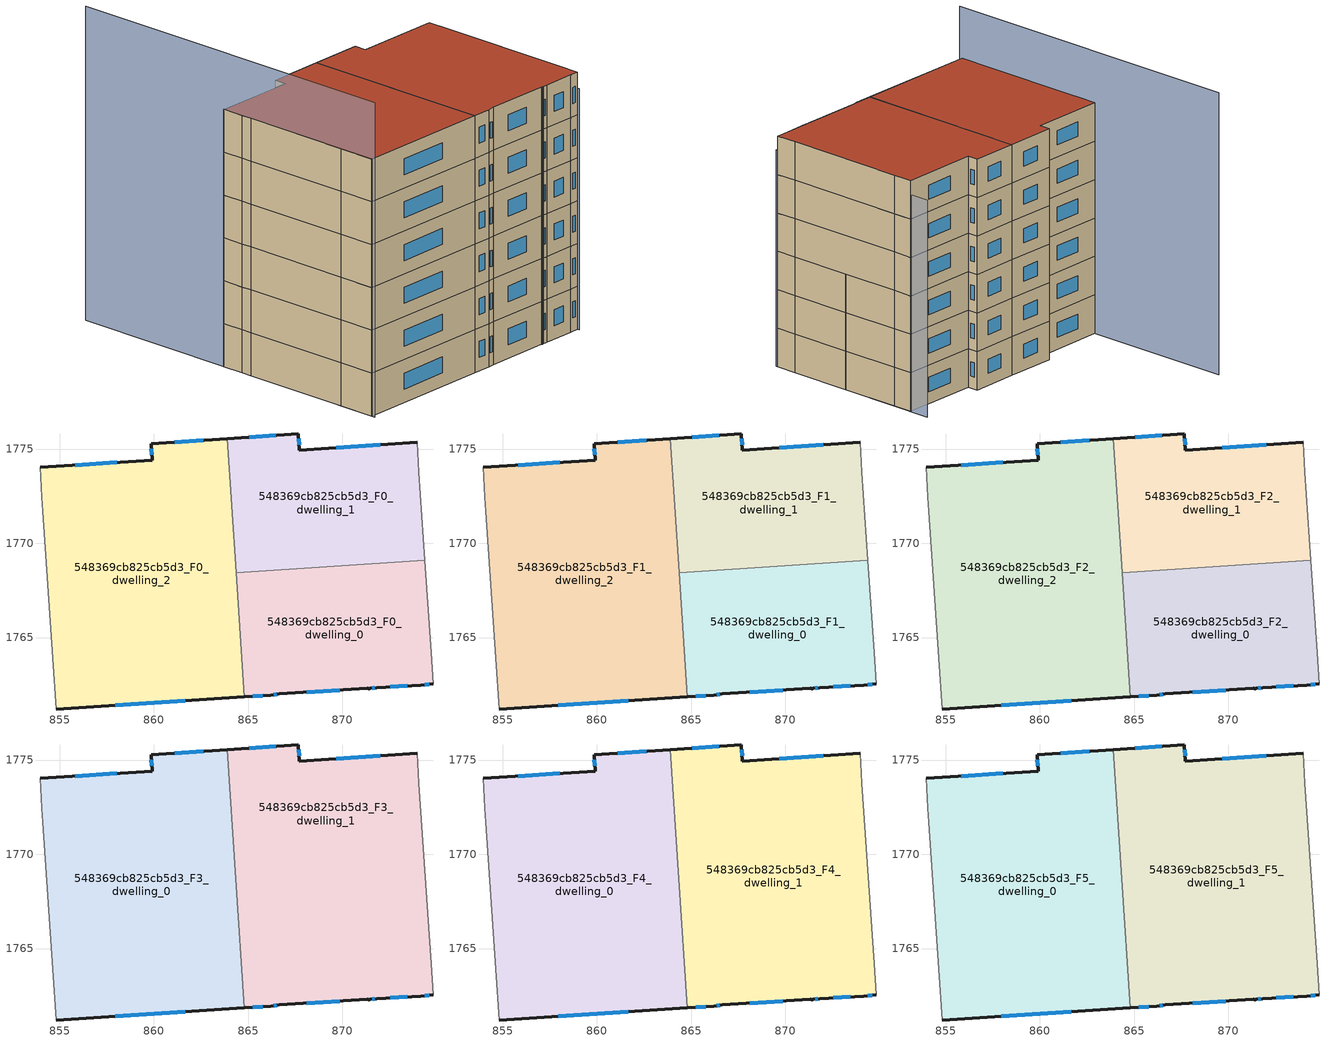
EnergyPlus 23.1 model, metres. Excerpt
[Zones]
548369cb825cb5d3_F0_dwelling_0
 floor ground (EU_floor_Construction): 874.36,1769.11 874.7,1764.2 874.8,1762.54 874.16,1762.49 871.81,1762.34 871.47,1762.31 871.41,1762.29 871.4,1762.29 871.33,1762.3 871.3,1762.31 866.66,1762.01 866.21,1761.95 864.8,1761.86 864.36,1768.44 z0
 wall outside (EU_wall_Construction): 864.8,1761.86 866.21,1761.95 866.66,1762.01 871.3,1762.31 871.33,1762.3 871.4,1762.29 871.41,1762.29 871.47,1762.31 871.81,1762.34 874.16,1762.49 874.8,1762.54 z0:3
 wall adiabatic (EU_wall_Construction): 874.8,1762.54 874.7,1764.2 874.36,1769.11 z0:3
 wall to 548369cb825cb5d3_F0_dwelling_1 (EU_wall_Construction): 874.36,1769.11 864.36,1768.44 z0:3
 wall to 548369cb825cb5d3_F0_dwelling_2 (EU_wall_Construction): 864.36,1768.44 864.8,1761.86 z0:3
 window (EU_Window_Construction): 865.24,1761.89 865.76,1761.92 / 874.36,1762.5 874.6,1762.52 / 872.55,1762.38 873.42,1762.44 / 871.58,1762.32 871.7,1762.33 / 868.11,1762.11 869.85,1762.22 / 866.35,1761.97 866.51,1761.99 z0.94:2.06
548369cb825cb5d3_F0_dwelling_1
 floor ground (EU_floor_Construction): 873.95,1775.36 874.05,1773.77 874.36,1769.11 864.36,1768.44 863.88,1775.56 867.66,1775.81 867.72,1774.94 z0
 wall outside (EU_wall_Construction): 873.95,1775.36 867.72,1774.94 867.66,1775.81 863.88,1775.56 z0:3
 wall adiabatic (EU_wall_Construction): 874.36,1769.11 874.05,1773.77 873.95,1775.36 z0:3
 wall to 548369cb825cb5d3_F0_dwelling_2 (EU_wall_Construction): 863.88,1775.56 864.36,1768.44 z0:3
 window (EU_Window_Construction): 872,1775.23 869.67,1775.07 / 866.47,1775.73 865.07,1775.64 / 867.7,1775.21 867.68,1775.54 z0.94:2.06
548369cb825cb5d3_F0_dwelling_2
 floor ground (EU_floor_Construction): 863.88,1775.56 864.8,1761.86 854.81,1761.2 854.63,1763.92 854.11,1771.71 854.06,1772.43 853.96,1774.02 859.9,1774.42 859.85,1775.29 z0
 wall outside (EU_wall_Construction): 863.88,1775.56 859.85,1775.29 859.9,1774.42 853.96,1774.02 / 854.81,1761.2 864.8,1761.86 z0:3
 wall adiabatic (EU_wall_Construction): 853.96,1774.02 854.06,1772.43 854.11,1771.71 854.63,1763.92 854.81,1761.2 z0:3
 window (EU_Window_Construction): 858.04,1774.29 855.82,1774.15 / 859.86,1775.01 859.88,1774.69 / 862.62,1775.47 861.11,1775.37 / 857.94,1761.41 861.67,1761.65 z0.94:2.06
548369cb825cb5d3_F1_dwelling_0
 floor to 548369cb825cb5d3_F0_dwelling_0 (EU_floor_Construction): 874.36,1769.11 874.7,1764.2 874.8,1762.54 874.16,1762.49 871.81,1762.34 871.47,1762.31 871.41,1762.29 871.33,1762.3 871.3,1762.31 866.65,1762.01 866.21,1761.95 864.8,1761.86 864.36,1768.44 z3
 wall outside (EU_wall_Construction): 864.8,1761.86 866.21,1761.95 866.66,1762.01 871.3,1762.31 871.33,1762.3 871.4,1762.29 871.41,1762.29 871.47,1762.31 871.81,1762.34 874.16,1762.49 874.8,1762.54 z3:6
 wall adiabatic (EU_wall_Construction): 874.8,1762.54 874.7,1764.2 874.36,1769.11 z3:6
 wall to 548369cb825cb5d3_F1_dwelling_1 (EU_wall_Construction): 874.36,1769.11 864.36,1768.44 z3:6
 wall to 548369cb825cb5d3_F1_dwelling_2 (EU_wall_Construction): 864.36,1768.44 864.8,1761.86 z3:6
 window (EU_Window_Construction): 865.24,1761.89 865.76,1761.92 / 874.36,1762.5 874.6,1762.52 / 872.55,1762.38 873.42,1762.44 / 871.58,1762.32 871.7,1762.33 / 868.11,1762.11 869.85,1762.22 / 866.35,1761.97 866.51,1761.99 z3.94:5.06
548369cb825cb5d3_F1_dwelling_1
 floor to 548369cb825cb5d3_F0_dwelling_1 (EU_floor_Construction): 873.95,1775.36 874.05,1773.77 874.36,1769.11 864.36,1768.44 863.88,1775.56 867.66,1775.81 867.72,1774.94 z3
 wall outside (EU_wall_Construction): 873.95,1775.36 867.72,1774.94 867.66,1775.81 863.88,1775.56 z3:6
 wall adiabatic (EU_wall_Construction): 874.36,1769.11 874.05,1773.77 873.95,1775.36 z3:6
 wall to 548369cb825cb5d3_F1_dwelling_2 (EU_wall_Construction): 863.88,1775.56 864.36,1768.44 z3:6
 window (EU_Window_Construction): 872,1775.23 869.67,1775.07 / 866.47,1775.73 865.07,1775.64 / 867.7,1775.21 867.68,1775.54 z3.94:5.06
548369cb825cb5d3_F1_dwelling_2
 floor to 548369cb825cb5d3_F0_dwelling_2 (EU_floor_Construction): 863.88,1775.56 864.8,1761.86 854.81,1761.2 854.63,1763.92 854.11,1771.71 854.06,1772.43 853.96,1774.02 859.9,1774.42 859.85,1775.29 z3
 wall outside (EU_wall_Construction): 863.88,1775.56 859.85,1775.29 859.9,1774.42 853.96,1774.02 / 854.81,1761.2 864.8,1761.86 z3:6
 wall adiabatic (EU_wall_Construction): 853.96,1774.02 854.06,1772.43 854.11,1771.71 854.63,1763.92 854.81,1761.2 z3:6
 window (EU_Window_Construction): 858.04,1774.29 855.82,1774.15 / 859.86,1775.01 859.88,1774.69 / 862.62,1775.47 861.11,1775.37 / 857.94,1761.41 861.67,1761.65 z3.94:5.06
548369cb825cb5d3_F2_dwelling_0
 floor to 548369cb825cb5d3_F1_dwelling_0 (EU_floor_Construction): 874.36,1769.11 874.7,1764.2 874.8,1762.54 874.16,1762.49 871.81,1762.34 871.47,1762.31 871.41,1762.29 871.33,1762.3 871.3,1762.31 866.65,1762.01 866.21,1761.95 864.8,1761.86 864.36,1768.44 z6
 wall outside (EU_wall_Construction): 864.8,1761.86 866.21,1761.95 866.66,1762.01 871.3,1762.31 871.33,1762.3 871.4,1762.29 871.41,1762.29 871.47,1762.31 871.81,1762.34 874.16,1762.49 874.8,1762.54 z6:9
 wall adiabatic (EU_wall_Construction): 874.8,1762.54 874.7,1764.2 874.36,1769.11 z6:9
 wall to 548369cb825cb5d3_F2_dwelling_1 (EU_wall_Construction): 874.36,1769.11 864.36,1768.44 z6:9
 wall to 548369cb825cb5d3_F2_dwelling_2 (EU_wall_Construction): 864.36,1768.44 864.8,1761.86 z6:9
 window (EU_Window_Construction): 865.24,1761.89 865.76,1761.92 / 874.36,1762.5 874.6,1762.52 / 872.55,1762.38 873.42,1762.44 / 871.58,1762.32 871.7,1762.33 / 868.11,1762.11 869.85,1762.22 / 866.35,1761.97 866.51,1761.99 z6.94:8.06
548369cb825cb5d3_F2_dwelling_1
 floor to 548369cb825cb5d3_F1_dwelling_1 (EU_floor_Construction): 873.95,1775.36 874.05,1773.77 874.36,1769.11 864.36,1768.44 863.88,1775.56 867.66,1775.81 867.72,1774.94 z6
 wall outside (EU_wall_Construction): 873.95,1775.36 867.72,1774.94 867.66,1775.81 863.88,1775.56 z6:9
 wall adiabatic (EU_wall_Construction): 874.36,1769.11 874.05,1773.77 873.95,1775.36 z6:9
 wall to 548369cb825cb5d3_F2_dwelling_2 (EU_wall_Construction): 863.88,1775.56 864.36,1768.44 z6:9
 window (EU_Window_Construction): 872,1775.23 869.67,1775.07 / 866.47,1775.73 865.07,1775.64 / 867.7,1775.21 867.68,1775.54 z6.94:8.06
548369cb825cb5d3_F2_dwelling_2
 floor to 548369cb825cb5d3_F1_dwelling_2 (EU_floor_Construction): 863.88,1775.56 864.8,1761.86 854.81,1761.2 854.63,1763.92 854.11,1771.71 854.06,1772.43 853.96,1774.02 859.9,1774.42 859.85,1775.29 z6
 wall outside (EU_wall_Construction): 863.88,1775.56 859.85,1775.29 859.9,1774.42 853.96,1774.02 / 854.81,1761.2 864.8,1761.86 z6:9
 wall adiabatic (EU_wall_Construction): 853.96,1774.02 854.06,1772.43 854.11,1771.71 854.63,1763.92 854.81,1761.2 z6:9
 window (EU_Window_Construction): 858.04,1774.29 855.82,1774.15 / 859.86,1775.01 859.88,1774.69 / 862.62,1775.47 861.11,1775.37 / 857.94,1761.41 861.67,1761.65 z6.94:8.06
548369cb825cb5d3_F3_dwelling_0
 floor to 548369cb825cb5d3_F2_dwelling_2 (EU_floor_Construction): 863.88,1775.56 864.8,1761.86 854.81,1761.2 854.63,1763.92 854.11,1771.71 854.06,1772.43 853.96,1774.02 859.9,1774.42 859.85,1775.29 z9
 wall outside (EU_wall_Construction): 863.88,1775.56 859.85,1775.29 859.9,1774.42 853.96,1774.02 / 854.81,1761.2 864.8,1761.86 z9:12
 wall adiabatic (EU_wall_Construction): 853.96,1774.02 854.06,1772.43 854.11,1771.71 854.63,1763.92 854.81,1761.2 z9:12
 wall to 548369cb825cb5d3_F3_dwelling_1 (EU_wall_Construction): 864.8,1761.86 863.88,1775.56 z9:12
 window (EU_Window_Construction): 858.04,1774.29 855.82,1774.15 / 859.86,1775.01 859.88,1774.69 / 862.62,1775.47 861.11,1775.37 / 857.94,1761.41 861.67,1761.65 z9.94:11.06
548369cb825cb5d3_F3_dwelling_1
 floor to 548369cb825cb5d3_F2_dwelling_0 (EU_floor_Construction): 874.36,1769.11 874.7,1764.2 874.8,1762.54 874.16,1762.49 871.81,1762.34 871.47,1762.31 871.4,1762.29 871.33,1762.3 871.3,1762.31 866.65,1762.01 866.21,1761.95 864.8,1761.86 864.36,1768.44 z9
 floor to 548369cb825cb5d3_F2_dwelling_1 (EU_floor_Construction): 873.95,1775.36 874.05,1773.77 874.36,1769.11 864.36,1768.44 863.88,1775.56 867.66,1775.81 867.72,1774.94 z9
 wall outside (EU_wall_Construction): 864.8,1761.86 866.21,1761.95 866.66,1762.01 871.3,1762.31 871.33,1762.3 871.4,1762.29 871.41,1762.29 871.47,1762.31 871.81,1762.34 874.16,1762.49 874.8,1762.54 / 873.95,1775.36 867.72,1774.94 867.66,1775.81 863.88,1775.56 z9:12
 wall adiabatic (EU_wall_Construction): 874.8,1762.54 874.7,1764.2 874.05,1773.77 873.95,1775.36 z9:12
 window (EU_Window_Construction): 866.35,1761.97 866.51,1761.99 / 865.24,1761.89 865.76,1761.92 / 866.47,1775.73 865.07,1775.64 / 867.7,1775.21 867.68,1775.54 / 872,1775.23 869.67,1775.07 / 874.36,1762.5 874.6,1762.52 / 872.55,1762.38 873.42,1762.44 / 871.58,1762.32 871.7,1762.33 / 868.11,1762.11 869.85,1762.22 z9.94:11.06
548369cb825cb5d3_F4_dwelling_0
 floor to 548369cb825cb5d3_F3_dwelling_0 (EU_floor_Construction): 863.88,1775.56 864.8,1761.86 854.81,1761.2 854.63,1763.92 854.11,1771.71 854.06,1772.43 853.96,1774.02 859.9,1774.42 859.85,1775.29 z12
 wall outside (EU_wall_Construction): 863.88,1775.56 859.85,1775.29 859.9,1774.42 853.96,1774.02 / 854.81,1761.2 864.8,1761.86 z12:15
 wall adiabatic (EU_wall_Construction): 853.96,1774.02 854.06,1772.43 854.11,1771.71 854.63,1763.92 854.81,1761.2 z12:15
 wall to 548369cb825cb5d3_F4_dwelling_1 (EU_wall_Construction): 864.8,1761.86 863.88,1775.56 z12:15
 window (EU_Window_Construction): 858.04,1774.29 855.82,1774.15 / 859.86,1775.01 859.88,1774.69 / 862.62,1775.47 861.11,1775.37 / 857.94,1761.41 861.67,1761.65 z12.94:14.06
548369cb825cb5d3_F4_dwelling_1
 floor to 548369cb825cb5d3_F3_dwelling_1 (EU_floor_Construction): 873.95,1775.36 874.05,1773.77 874.7,1764.2 874.8,1762.54 874.16,1762.49 871.81,1762.34 871.47,1762.31 871.41,1762.29 871.33,1762.3 871.3,1762.31 866.65,1762.01 866.21,1761.95 864.8,1761.86 863.88,1775.56 867.66,1775.81 867.72,1774.94 z12
 wall outside (EU_wall_Construction): 864.8,1761.86 866.21,1761.95 866.66,1762.01 871.3,1762.31 871.33,1762.3 871.4,1762.29 871.41,1762.29 871.47,1762.31 871.81,1762.34 874.16,1762.49 874.8,1762.54 / 873.95,1775.36 867.72,1774.94 867.66,1775.81 863.88,1775.56 z12:15
 wall adiabatic (EU_wall_Construction): 874.8,1762.54 874.7,1764.2 874.05,1773.77 873.95,1775.36 z12:15
 window (EU_Window_Construction): 866.35,1761.97 866.51,1761.99 / 865.24,1761.89 865.76,1761.92 / 866.47,1775.73 865.07,1775.64 / 867.7,1775.21 867.68,1775.54 / 872,1775.23 869.67,1775.07 / 874.36,1762.5 874.6,1762.52 / 872.55,1762.38 873.42,1762.44 / 871.58,1762.32 871.7,1762.33 / 868.11,1762.11 869.85,1762.22 z12.94:14.06
548369cb825cb5d3_F5_dwelling_0
 floor to 548369cb825cb5d3_F4_dwelling_0 (EU_floor_Construction): 863.88,1775.56 864.8,1761.86 854.81,1761.2 854.63,1763.92 854.11,1771.71 854.06,1772.43 853.96,1774.02 859.9,1774.42 859.85,1775.29 z15
 wall outside (EU_wall_Construction): 863.88,1775.56 859.85,1775.29 859.9,1774.42 853.96,1774.02 / 854.81,1761.2 864.8,1761.86 z15:18
 wall adiabatic (EU_wall_Construction): 853.96,1774.02 854.06,1772.43 854.11,1771.71 854.63,1763.92 854.81,1761.2 z15:18
 wall to 548369cb825cb5d3_F5_dwelling_1 (EU_wall_Construction): 864.8,1761.86 863.88,1775.56 z15:18
 window (EU_Window_Construction): 858.04,1774.29 855.82,1774.15 / 859.86,1775.01 859.88,1774.69 / 862.62,1775.47 861.11,1775.37 / 857.94,1761.41 861.67,1761.65 z15.94:17.06
 roof outside (EU_roof_Construction): 864.8,1761.86 863.88,1775.56 859.85,1775.29 859.9,1774.42 853.96,1774.02 854.06,1772.43 854.11,1771.71 854.63,1763.92 854.81,1761.2 z18
548369cb825cb5d3_F5_dwelling_1
 floor to 548369cb825cb5d3_F4_dwelling_1 (EU_floor_Construction): 873.95,1775.36 874.05,1773.77 874.7,1764.2 874.8,1762.54 874.16,1762.49 871.81,1762.34 871.47,1762.31 871.41,1762.29 871.33,1762.3 871.3,1762.31 866.65,1762.01 866.21,1761.95 864.8,1761.86 863.88,1775.56 867.66,1775.81 867.72,1774.94 z15
 wall outside (EU_wall_Construction): 864.8,1761.86 866.21,1761.95 866.66,1762.01 871.3,1762.31 871.33,1762.3 871.4,1762.29 871.41,1762.29 871.47,1762.31 871.81,1762.34 874.16,1762.49 874.8,1762.54 / 873.95,1775.36 867.72,1774.94 867.66,1775.81 863.88,1775.56 z15:18
 wall adiabatic (EU_wall_Construction): 874.8,1762.54 874.7,1764.2 874.05,1773.77 873.95,1775.36 z15:18
 window (EU_Window_Construction): 866.35,1761.97 866.51,1761.99 / 865.24,1761.89 865.76,1761.92 / 866.47,1775.73 865.07,1775.64 / 867.7,1775.21 867.68,1775.54 / 872,1775.23 869.67,1775.07 / 874.36,1762.5 874.6,1762.52 / 872.55,1762.38 873.42,1762.44 / 871.58,1762.32 871.7,1762.33 / 868.11,1762.11 869.85,1762.22 z15.94:17.06
 roof outside (EU_roof_Construction): 874.8,1762.54 874.7,1764.2 874.05,1773.77 873.95,1775.36 867.72,1774.94 867.66,1775.81 863.88,1775.56 864.8,1761.86 866.21,1761.95 866.66,1762.01 871.3,1762.31 871.33,1762.3 871.4,1762.29 871.41,1762.29 871.47,1762.31 871.81,1762.34 874.16,1762.49 z18
shading: 874.81,1762.37 873.84,1776.98 z0:16.9; 853.16,1785.99 854.83,1760.97 z0:22
[Building]
EU S2 Campaign: North Axis=0; Terrain=City; Solar Distribution=FullExterior
[Site:Location]
Vienna: Latitude=48; Longitude=16.5; Time Zone=1; Elevation=183
[SizingPeriod:WeatherFileDays]
AnnualSizingPeriod: Begin Month=1; Begin Day of Month=1; End Month=12; End Day of Month=31; Day of Week for Start Day=Monday; Use Weather File Daylight Saving Period=No; Use Weather File Rain and Snow Indicators=No
[MATERIAL]
EU_InternalMass_Material: Roughness=MediumRough; Thickness=0.1; Conductivity=1; Density=1800; Specific Heat=900; Thermal Absorptance=0.9; Solar Absorptance=0.7; Visible Absorptance=0.7
[MATERIAL:NOMASS] Roughness=MediumRough; Thermal Absorptance=0.9; Solar Absorptance=0.7; Visible Absorptance=0.7
Name | Thermal Resistance
EU_wall_NoMass | 0.914258
EU_roof_NoMass | 0.954009
EU_floor_NoMass | 1.09711
[WINDOWMATERIAL:SIMPLEGLAZINGSYSTEM]
EU_Window_SimpleGlazing: UFactor=2.09642; Solar Heat Gain Coefficient=0.65; Visible Transmittance=0.65
[CONSTRUCTION]
EU_wall_Construction: EU_wall_NoMass
EU_roof_Construction: EU_roof_NoMass
EU_floor_Construction: EU_floor_NoMass
EU_Window_Construction: EU_Window_SimpleGlazing
EU_InternalMass_Construction: EU_InternalMass_Material
[ZONE] Type=1; Multiplier=1; Ceiling Height=autocalculate; Floor Area=autocalculate; Part of Total Floor Area=Yes
Name | Volume
548369cb825cb5d3_F0_dwelling_0 | 198.179
548369cb825cb5d3_F1_dwelling_0; 548369cb825cb5d3_F2_dwelling_0 | 198.178
548369cb825cb5d3_F3_dwelling_0; 548369cb825cb5d3_F4_dwelling_0; 548369cb825cb5d3_F5_dwelling_0; 548369cb825cb5d3_F1_dwelling_2; 548369cb825cb5d3_F2_dwelling_2 | 396.409
548369cb825cb5d3_F0_dwelling_1; 548369cb825cb5d3_F1_dwelling_1; 548369cb825cb5d3_F2_dwelling_1 | 198.223
548369cb825cb5d3_F3_dwelling_1 | 396.398
548369cb825cb5d3_F4_dwelling_1; 548369cb825cb5d3_F5_dwelling_1 | 396.406
548369cb825cb5d3_F0_dwelling_2 | 396.411
[INTERNALMASS] Construction=EU_InternalMass_Construction
Name | Zone or ZoneList | Surface Area
548369cb825cb5d3_F0_dwelling_0_EU_InternalMass | 548369cb825cb5d3_F0_dwelling_0 | 66.0638
548369cb825cb5d3_F0_dwelling_1_EU_InternalMass | 548369cb825cb5d3_F0_dwelling_1 | 66.0741
548369cb825cb5d3_F0_dwelling_2_EU_InternalMass | 548369cb825cb5d3_F0_dwelling_2 | 132.137
548369cb825cb5d3_F1_dwelling_0_EU_InternalMass | 548369cb825cb5d3_F1_dwelling_0 | 66.0638
548369cb825cb5d3_F1_dwelling_1_EU_InternalMass | 548369cb825cb5d3_F1_dwelling_1 | 66.0741
548369cb825cb5d3_F1_dwelling_2_EU_InternalMass | 548369cb825cb5d3_F1_dwelling_2 | 132.137
548369cb825cb5d3_F2_dwelling_0_EU_InternalMass | 548369cb825cb5d3_F2_dwelling_0 | 66.0638
548369cb825cb5d3_F2_dwelling_1_EU_InternalMass | 548369cb825cb5d3_F2_dwelling_1 | 66.0741
548369cb825cb5d3_F2_dwelling_2_EU_InternalMass | 548369cb825cb5d3_F2_dwelling_2 | 132.137
548369cb825cb5d3_F3_dwelling_0_EU_InternalMass | 548369cb825cb5d3_F3_dwelling_0 | 132.137
548369cb825cb5d3_F3_dwelling_1_EU_InternalMass | 548369cb825cb5d3_F3_dwelling_1 | 132.14
548369cb825cb5d3_F4_dwelling_0_EU_InternalMass | 548369cb825cb5d3_F4_dwelling_0 | 132.137
548369cb825cb5d3_F4_dwelling_1_EU_InternalMass | 548369cb825cb5d3_F4_dwelling_1 | 132.14
548369cb825cb5d3_F5_dwelling_0_EU_InternalMass | 548369cb825cb5d3_F5_dwelling_0 | 132.137
548369cb825cb5d3_F5_dwelling_1_EU_InternalMass | 548369cb825cb5d3_F5_dwelling_1 | 132.14
[OTHEREQUIPMENT] Fuel Type=Electricity; Design Level Calculation Method=Watts/Area; Power per Zone Floor Area=1; Fraction Latent=0; Fraction Radiant=0; Fraction Lost=0; Carbon Dioxide Generation Rate=0; EndUse Subcategory=EU_Step8_InternalGains
Name | Zone or ZoneList or Space or SpaceList | Schedule
EU_Step8_InternalGain_548369cb825cb5d3_F0_dwelling_0_f000 | 548369cb825cb5d3_F0_dwelling_0 | EU_Step8_GainSchedule_548369cb825cb5d3_F0_dwelling_0_f000
EU_Step8_InternalGain_548369cb825cb5d3_F0_dwelling_1_f000 | 548369cb825cb5d3_F0_dwelling_1 | EU_Step8_GainSchedule_548369cb825cb5d3_F0_dwelling_1_f000
EU_Step8_InternalGain_548369cb825cb5d3_F0_dwelling_2_f000 | 548369cb825cb5d3_F0_dwelling_2 | EU_Step8_GainSchedule_548369cb825cb5d3_F0_dwelling_2_f000
EU_Step8_InternalGain_548369cb825cb5d3_F1_dwelling_0_f000 | 548369cb825cb5d3_F1_dwelling_0 | EU_Step8_GainSchedule_548369cb825cb5d3_F1_dwelling_0_f000
EU_Step8_InternalGain_548369cb825cb5d3_F1_dwelling_1_f000 | 548369cb825cb5d3_F1_dwelling_1 | EU_Step8_GainSchedule_548369cb825cb5d3_F1_dwelling_1_f000
EU_Step8_InternalGain_548369cb825cb5d3_F1_dwelling_2_f000 | 548369cb825cb5d3_F1_dwelling_2 | EU_Step8_GainSchedule_548369cb825cb5d3_F1_dwelling_2_f000
EU_Step8_InternalGain_548369cb825cb5d3_F2_dwelling_0_f000 | 548369cb825cb5d3_F2_dwelling_0 | EU_Step8_GainSchedule_548369cb825cb5d3_F2_dwelling_0_f000
EU_Step8_InternalGain_548369cb825cb5d3_F2_dwelling_1_f000 | 548369cb825cb5d3_F2_dwelling_1 | EU_Step8_GainSchedule_548369cb825cb5d3_F2_dwelling_1_f000
EU_Step8_InternalGain_548369cb825cb5d3_F2_dwelling_2_f000 | 548369cb825cb5d3_F2_dwelling_2 | EU_Step8_GainSchedule_548369cb825cb5d3_F2_dwelling_2_f000
EU_Step8_InternalGain_548369cb825cb5d3_F3_dwelling_0_f000 | 548369cb825cb5d3_F3_dwelling_0 | EU_Step8_GainSchedule_548369cb825cb5d3_F3_dwelling_0_f000
EU_Step8_InternalGain_548369cb825cb5d3_F3_dwelling_1_f000 | 548369cb825cb5d3_F3_dwelling_1 | EU_Step8_GainSchedule_548369cb825cb5d3_F3_dwelling_1_f000
EU_Step8_InternalGain_548369cb825cb5d3_F4_dwelling_0_f000 | 548369cb825cb5d3_F4_dwelling_0 | EU_Step8_GainSchedule_548369cb825cb5d3_F4_dwelling_0_f000
EU_Step8_InternalGain_548369cb825cb5d3_F4_dwelling_1_f000 | 548369cb825cb5d3_F4_dwelling_1 | EU_Step8_GainSchedule_548369cb825cb5d3_F4_dwelling_1_f000
EU_Step8_InternalGain_548369cb825cb5d3_F5_dwelling_0_f000 | 548369cb825cb5d3_F5_dwelling_0 | EU_Step8_GainSchedule_548369cb825cb5d3_F5_dwelling_0_f000
EU_Step8_InternalGain_548369cb825cb5d3_F5_dwelling_1_f000 | 548369cb825cb5d3_F5_dwelling_1 | EU_Step8_GainSchedule_548369cb825cb5d3_F5_dwelling_1_f000
[ZONEVENTILATION:DESIGNFLOWRATE] Schedule=EU_AlwaysOn; Design Flow Rate Calculation Method=AirChanges/Hour; Air Changes per Hour=0.546891; Ventilation Type=Natural; Fan Pressure Rise=0; Fan Total Efficiency=1; Constant Term Coefficient=1; Temperature Term Coefficient=0; Velocity Term Coefficient=0; Velocity Squared Term Coefficient=0; Minimum Indoor Temperature=-100; Maximum Indoor Temperature=100; Delta Temperature=-100; Minimum Outdoor Temperature=-100; Maximum Outdoor Temperature=100; Maximum Wind Speed=40
Name | Zone or ZoneList or Space or SpaceList
EU_ConstantAir_548369cb825cb5d3_F0_dwelling_0 | 548369cb825cb5d3_F0_dwelling_0
EU_ConstantAir_548369cb825cb5d3_F0_dwelling_1 | 548369cb825cb5d3_F0_dwelling_1
EU_ConstantAir_548369cb825cb5d3_F0_dwelling_2 | 548369cb825cb5d3_F0_dwelling_2
EU_ConstantAir_548369cb825cb5d3_F1_dwelling_0 | 548369cb825cb5d3_F1_dwelling_0
EU_ConstantAir_548369cb825cb5d3_F1_dwelling_1 | 548369cb825cb5d3_F1_dwelling_1
EU_ConstantAir_548369cb825cb5d3_F1_dwelling_2 | 548369cb825cb5d3_F1_dwelling_2
EU_ConstantAir_548369cb825cb5d3_F2_dwelling_0 | 548369cb825cb5d3_F2_dwelling_0
EU_ConstantAir_548369cb825cb5d3_F2_dwelling_1 | 548369cb825cb5d3_F2_dwelling_1
EU_ConstantAir_548369cb825cb5d3_F2_dwelling_2 | 548369cb825cb5d3_F2_dwelling_2
EU_ConstantAir_548369cb825cb5d3_F3_dwelling_0 | 548369cb825cb5d3_F3_dwelling_0
EU_ConstantAir_548369cb825cb5d3_F3_dwelling_1 | 548369cb825cb5d3_F3_dwelling_1
EU_ConstantAir_548369cb825cb5d3_F4_dwelling_0 | 548369cb825cb5d3_F4_dwelling_0
EU_ConstantAir_548369cb825cb5d3_F4_dwelling_1 | 548369cb825cb5d3_F4_dwelling_1
EU_ConstantAir_548369cb825cb5d3_F5_dwelling_0 | 548369cb825cb5d3_F5_dwelling_0
EU_ConstantAir_548369cb825cb5d3_F5_dwelling_1 | 548369cb825cb5d3_F5_dwelling_1
[HVACTEMPLATE:THERMOSTAT] Constant Heating Setpoint=20; Constant Cooling Setpoint=50
EU_HeatOnly_548369cb825cb5d3_F0_dwelling_0; EU_HeatOnly_548369cb825cb5d3_F0_dwelling_1; EU_HeatOnly_548369cb825cb5d3_F0_dwelling_2; EU_HeatOnly_548369cb825cb5d3_F1_dwelling_0; EU_HeatOnly_548369cb825cb5d3_F1_dwelling_1; EU_HeatOnly_548369cb825cb5d3_F1_dwelling_2; EU_HeatOnly_548369cb825cb5d3_F2_dwelling_0; EU_HeatOnly_548369cb825cb5d3_F2_dwelling_1; EU_HeatOnly_548369cb825cb5d3_F2_dwelling_2; EU_HeatOnly_548369cb825cb5d3_F3_dwelling_0; EU_HeatOnly_548369cb825cb5d3_F3_dwelling_1; EU_HeatOnly_548369cb825cb5d3_F4_dwelling_0; EU_HeatOnly_548369cb825cb5d3_F4_dwelling_1; EU_HeatOnly_548369cb825cb5d3_F5_dwelling_0; EU_HeatOnly_548369cb825cb5d3_F5_dwelling_1
[HVACTEMPLATE:ZONE:IDEALLOADSAIRSYSTEM] System Availability Schedule=EU_AlwaysOn; Maximum Heating Supply Air Temperature=50; Minimum Cooling Supply Air Temperature=13; Maximum Heating Supply Air Humidity Ratio=0.0156; Minimum Cooling Supply Air Humidity Ratio=0.0077; Heating Limit=NoLimit; Cooling Limit=NoLimit; Heating Availability Schedule=EU_AlwaysOn; Cooling Availability Schedule=EU_CoolingOff; Dehumidification Control Type=ConstantSensibleHeatRatio; Cooling Sensible Heat Ratio=0.7; Dehumidification Setpoint=60; Humidification Control Type=None; Humidification Setpoint=30; Outdoor Air Method=None; Outdoor Air Flow Rate per Person=0.00944; Outdoor Air Flow Rate per Zone Floor Area=0; Outdoor Air Flow Rate per Zone=0; Demand Controlled Ventilation Type=None; Outdoor Air Economizer Type=NoEconomizer; Heat Recovery Type=None; Sensible Heat Recovery Effectiveness=0.7; Latent Heat Recovery Effectiveness=0.65
Name | Template Thermostat
548369cb825cb5d3_F0_dwelling_0 | EU_HeatOnly_548369cb825cb5d3_F0_dwelling_0
548369cb825cb5d3_F0_dwelling_1 | EU_HeatOnly_548369cb825cb5d3_F0_dwelling_1
548369cb825cb5d3_F0_dwelling_2 | EU_HeatOnly_548369cb825cb5d3_F0_dwelling_2
548369cb825cb5d3_F1_dwelling_0 | EU_HeatOnly_548369cb825cb5d3_F1_dwelling_0
548369cb825cb5d3_F1_dwelling_1 | EU_HeatOnly_548369cb825cb5d3_F1_dwelling_1
548369cb825cb5d3_F1_dwelling_2 | EU_HeatOnly_548369cb825cb5d3_F1_dwelling_2
548369cb825cb5d3_F2_dwelling_0 | EU_HeatOnly_548369cb825cb5d3_F2_dwelling_0
548369cb825cb5d3_F2_dwelling_1 | EU_HeatOnly_548369cb825cb5d3_F2_dwelling_1
548369cb825cb5d3_F2_dwelling_2 | EU_HeatOnly_548369cb825cb5d3_F2_dwelling_2
548369cb825cb5d3_F3_dwelling_0 | EU_HeatOnly_548369cb825cb5d3_F3_dwelling_0
548369cb825cb5d3_F3_dwelling_1 | EU_HeatOnly_548369cb825cb5d3_F3_dwelling_1
548369cb825cb5d3_F4_dwelling_0 | EU_HeatOnly_548369cb825cb5d3_F4_dwelling_0
548369cb825cb5d3_F4_dwelling_1 | EU_HeatOnly_548369cb825cb5d3_F4_dwelling_1
548369cb825cb5d3_F5_dwelling_0 | EU_HeatOnly_548369cb825cb5d3_F5_dwelling_0
548369cb825cb5d3_F5_dwelling_1 | EU_HeatOnly_548369cb825cb5d3_F5_dwelling_1
[SIZING:ZONE] Zone Cooling Design Supply Air Temperature Input Method=SupplyAirTemperature; Zone Cooling Design Supply Air Temperature=13; Zone Heating Design Supply Air Temperature Input Method=SupplyAirTemperature; Zone Heating Design Supply Air Temperature=50; Zone Cooling Design Supply Air Humidity Ratio=0.008; Zone Heating Design Supply Air Humidity Ratio=0.008; Cooling Design Air Flow Method=DesignDay; Cooling Design Air Flow Rate=0; Cooling Minimum Air Flow per Zone Floor Area=0.000762; Cooling Minimum Air Flow=0; Cooling Minimum Air Flow Fraction=0.2; Heating Design Air Flow Method=DesignDay; Heating Design Air Flow Rate=0; Heating Maximum Air Flow per Zone Floor Area=0.002032; Heating Maximum Air Flow=0.141576; Heating Maximum Air Flow Fraction=0.3; Account for Dedicated Outdoor Air System=No; Dedicated Outdoor Air System Control Strategy=NeutralSupplyAir; Dedicated Outdoor Air Low Setpoint Temperature for Design=autosize; Dedicated Outdoor Air High Setpoint Temperature for Design=autosize; Zone Load Sizing Method=Sensible Load Only No Latent Load; Zone Latent Cooling Design Supply Air Humidity Ratio Input Method=HumidityRatioDifference; Zone Cooling Design Supply Air Humidity Ratio Difference=0.005; Zone Latent Heating Design Supply Air Humidity Ratio Input Method=HumidityRatioDifference; Zone Humidification Design Supply Air Humidity Ratio Difference=0.005
548369cb825cb5d3_F0_dwelling_0; 548369cb825cb5d3_F0_dwelling_1; 548369cb825cb5d3_F0_dwelling_2; 548369cb825cb5d3_F1_dwelling_0; 548369cb825cb5d3_F1_dwelling_1; 548369cb825cb5d3_F1_dwelling_2; 548369cb825cb5d3_F2_dwelling_0; 548369cb825cb5d3_F2_dwelling_1; 548369cb825cb5d3_F2_dwelling_2; 548369cb825cb5d3_F3_dwelling_0; 548369cb825cb5d3_F3_dwelling_1; 548369cb825cb5d3_F4_dwelling_0; 548369cb825cb5d3_F4_dwelling_1; 548369cb825cb5d3_F5_dwelling_0; 548369cb825cb5d3_F5_dwelling_1
[SCHEDULE:CONSTANT]
Name | Hourly Value
EU_AlwaysOn | 1
EU_CoolingOff | 0
[SCHEDULE:FILE] Column Number=1; Rows to Skip at Top=0; Number of Hours of Data=8760; Column Separator=Comma; Interpolate to Timestep=No; Minutes per Item=60; Adjust Schedule for Daylight Savings=Yes
Name | File
EU_Step8_GainSchedule_548369cb825cb5d3_F0_dwelling_0_f000 | ../../schedules/548369cb825cb5d3/548369cb825cb5d3_F0_dwelling_0_f000_gain.csv
EU_Step8_GainSchedule_548369cb825cb5d3_F0_dwelling_1_f000 | ../../schedules/548369cb825cb5d3/548369cb825cb5d3_F0_dwelling_1_f000_gain.csv
EU_Step8_GainSchedule_548369cb825cb5d3_F0_dwelling_2_f000 | ../../schedules/548369cb825cb5d3/548369cb825cb5d3_F0_dwelling_2_f000_gain.csv
EU_Step8_GainSchedule_548369cb825cb5d3_F1_dwelling_0_f000 | ../../schedules/548369cb825cb5d3/548369cb825cb5d3_F1_dwelling_0_f000_gain.csv
EU_Step8_GainSchedule_548369cb825cb5d3_F1_dwelling_1_f000 | ../../schedules/548369cb825cb5d3/548369cb825cb5d3_F1_dwelling_1_f000_gain.csv
EU_Step8_GainSchedule_548369cb825cb5d3_F1_dwelling_2_f000 | ../../schedules/548369cb825cb5d3/548369cb825cb5d3_F1_dwelling_2_f000_gain.csv
EU_Step8_GainSchedule_548369cb825cb5d3_F2_dwelling_0_f000 | ../../schedules/548369cb825cb5d3/548369cb825cb5d3_F2_dwelling_0_f000_gain.csv
EU_Step8_GainSchedule_548369cb825cb5d3_F2_dwelling_1_f000 | ../../schedules/548369cb825cb5d3/548369cb825cb5d3_F2_dwelling_1_f000_gain.csv
EU_Step8_GainSchedule_548369cb825cb5d3_F2_dwelling_2_f000 | ../../schedules/548369cb825cb5d3/548369cb825cb5d3_F2_dwelling_2_f000_gain.csv
EU_Step8_GainSchedule_548369cb825cb5d3_F3_dwelling_0_f000 | ../../schedules/548369cb825cb5d3/548369cb825cb5d3_F3_dwelling_0_f000_gain.csv
EU_Step8_GainSchedule_548369cb825cb5d3_F3_dwelling_1_f000 | ../../schedules/548369cb825cb5d3/548369cb825cb5d3_F3_dwelling_1_f000_gain.csv
EU_Step8_GainSchedule_548369cb825cb5d3_F4_dwelling_0_f000 | ../../schedules/548369cb825cb5d3/548369cb825cb5d3_F4_dwelling_0_f000_gain.csv
EU_Step8_GainSchedule_548369cb825cb5d3_F4_dwelling_1_f000 | ../../schedules/548369cb825cb5d3/548369cb825cb5d3_F4_dwelling_1_f000_gain.csv
EU_Step8_GainSchedule_548369cb825cb5d3_F5_dwelling_0_f000 | ../../schedules/548369cb825cb5d3/548369cb825cb5d3_F5_dwelling_0_f000_gain.csv
EU_Step8_GainSchedule_548369cb825cb5d3_F5_dwelling_1_f000 | ../../schedules/548369cb825cb5d3/548369cb825cb5d3_F5_dwelling_1_f000_gain.csv
